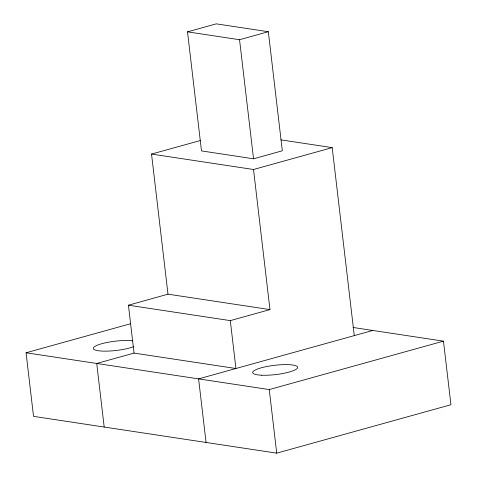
<?xml version="1.0" encoding="UTF-8"?>
<svg xmlns="http://www.w3.org/2000/svg" width="477" height="477" viewBox="0 0 477 477"><rect width="100%" height="100%" fill="white"/><g stroke="black" fill="none" stroke-linecap="round" stroke-linejoin="round"><path stroke-width="0.72" d="M187.503 31.846L216.284 23.85L268.33 31.726L282.318 150.792L253.537 158.793L201.491 150.917L187.503 31.846L239.549 39.722L268.33 31.726M354.274 335.611L332.195 147.626L253.508 169.496L151.531 154.065L167.987 294.166L269.964 309.597L253.508 169.496M128.426 305.208L230.302 320.622L235.924 368.506L134.049 353.093L128.426 305.208L167.987 294.166M353.022 327.466L443.467 341.15L450.938 404.729L276.72 453.15L33.533 416.355L26.062 352.777L130.74 323.686M230.302 320.622L269.964 309.597M134.049 353.093L96.718 363.468L104.189 427.046M372.811 330.46L198.593 378.881L206.064 442.459M26.062 352.777L269.249 389.572L443.467 341.15M151.531 154.065L200.239 140.56M280.887 139.868L332.195 147.626M239.549 39.722L253.537 158.793M269.249 389.572L276.72 453.15M133.852 346.594A22.64 4.669 -6.7 0 1 101.106 351.03A22.64 4.669 -6.7 0 1 99.878 344.293A22.64 4.669 -6.7 0 1 132.803 340.834M261.766 375.22A22.64 4.669 -6.7 0 0 297.523 367.97A22.64 4.669 -6.7 0 0 266.255 366.628A22.64 4.669 -6.7 0 0 261.766 375.22"/></g></svg>
